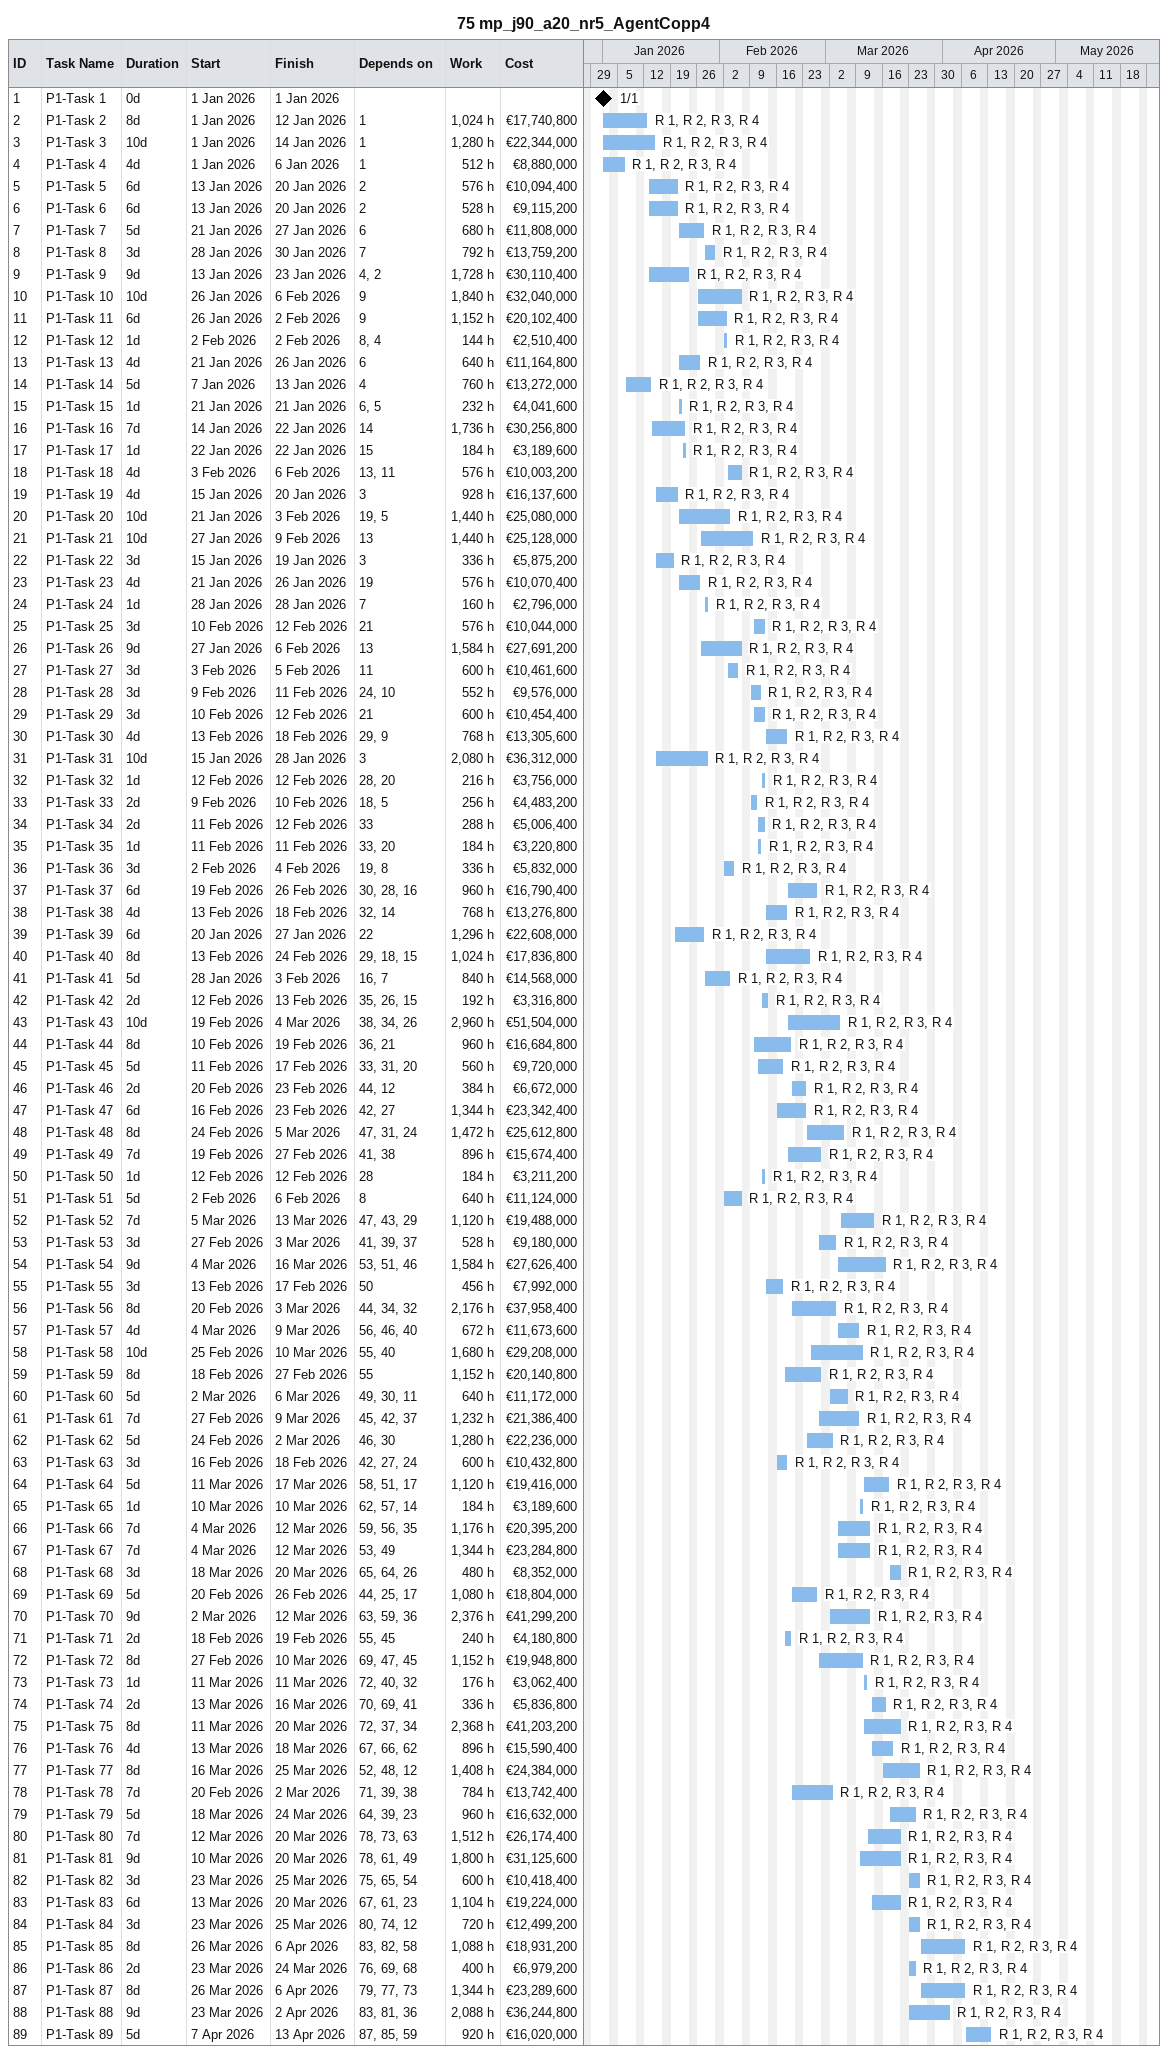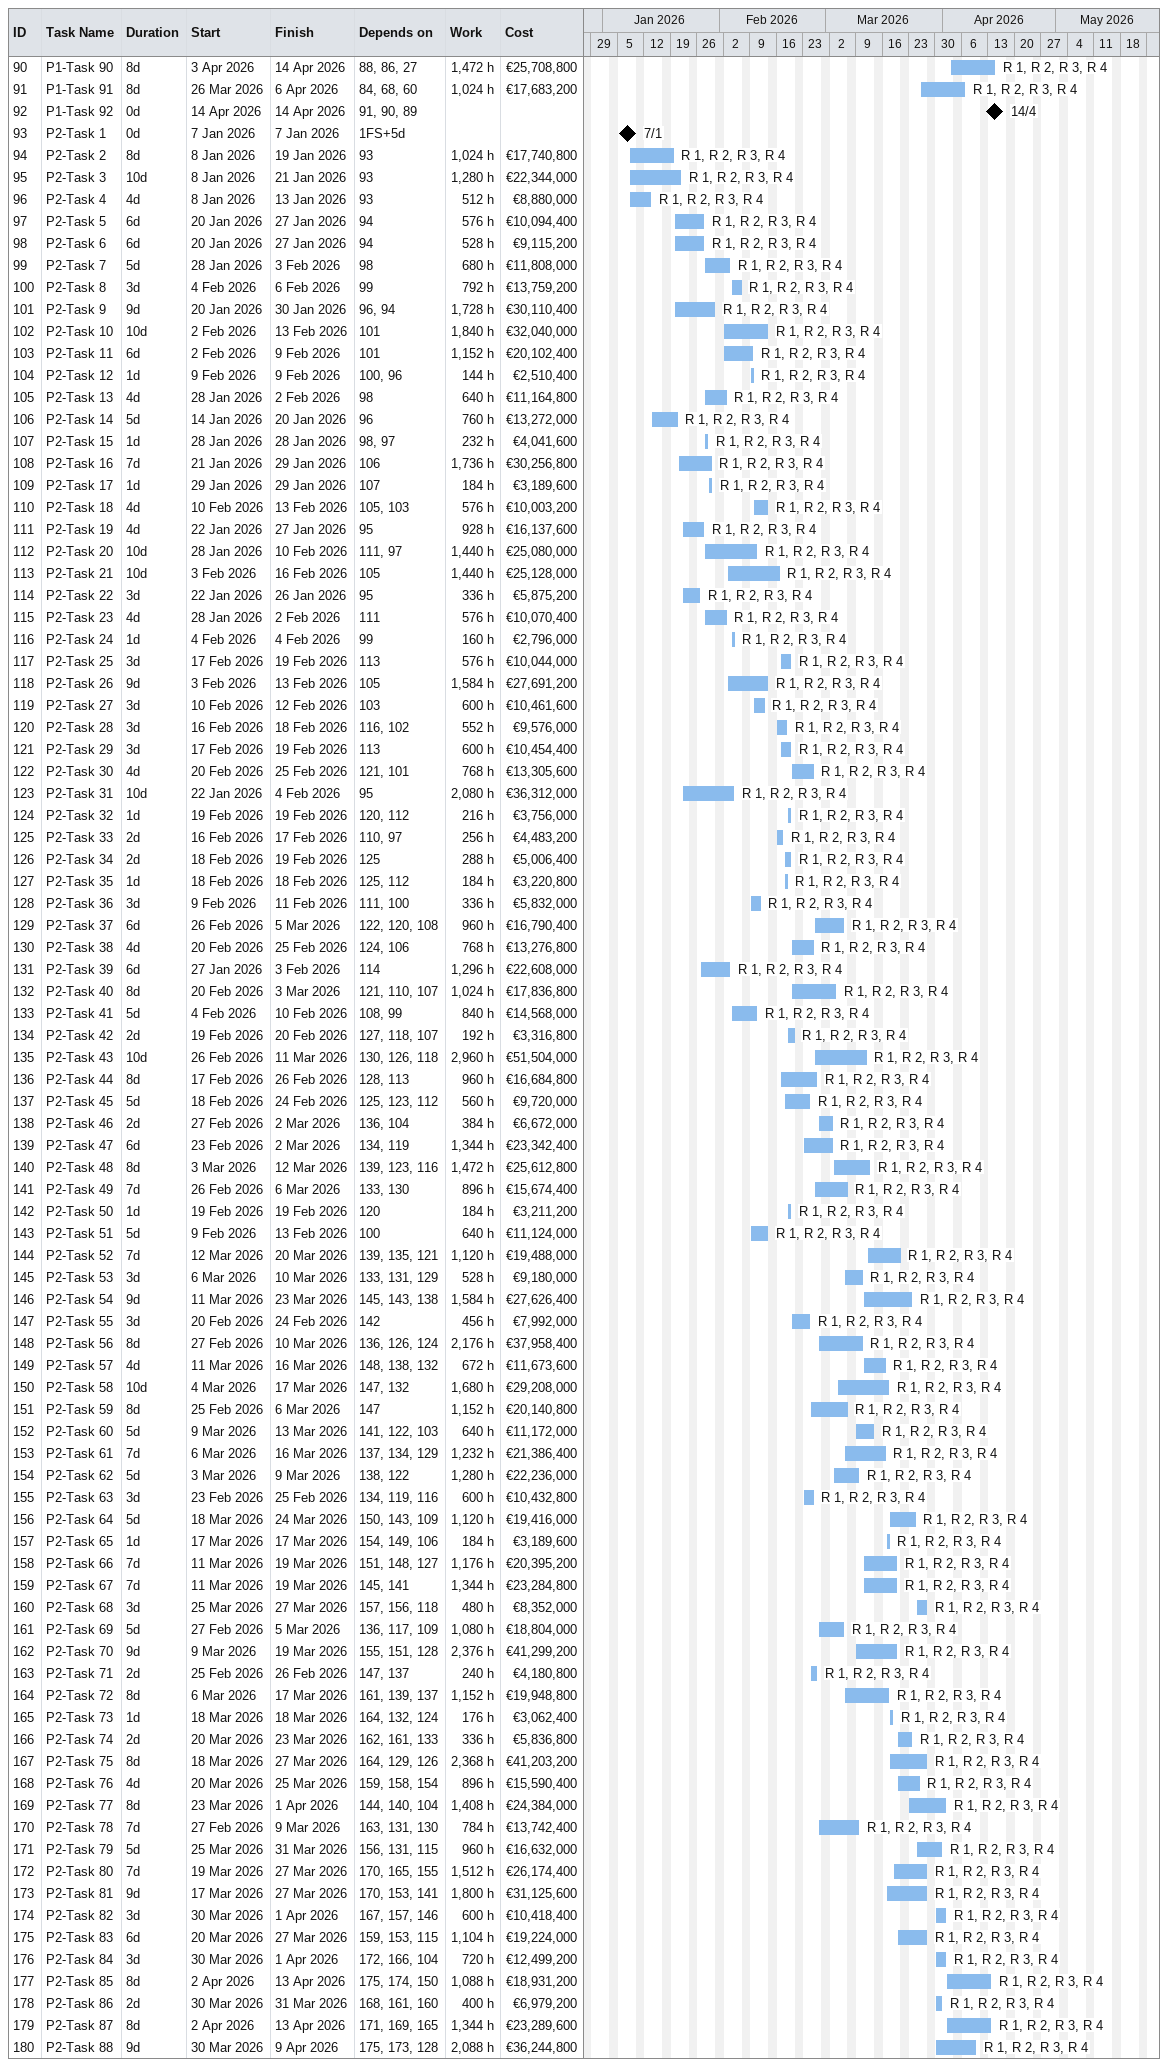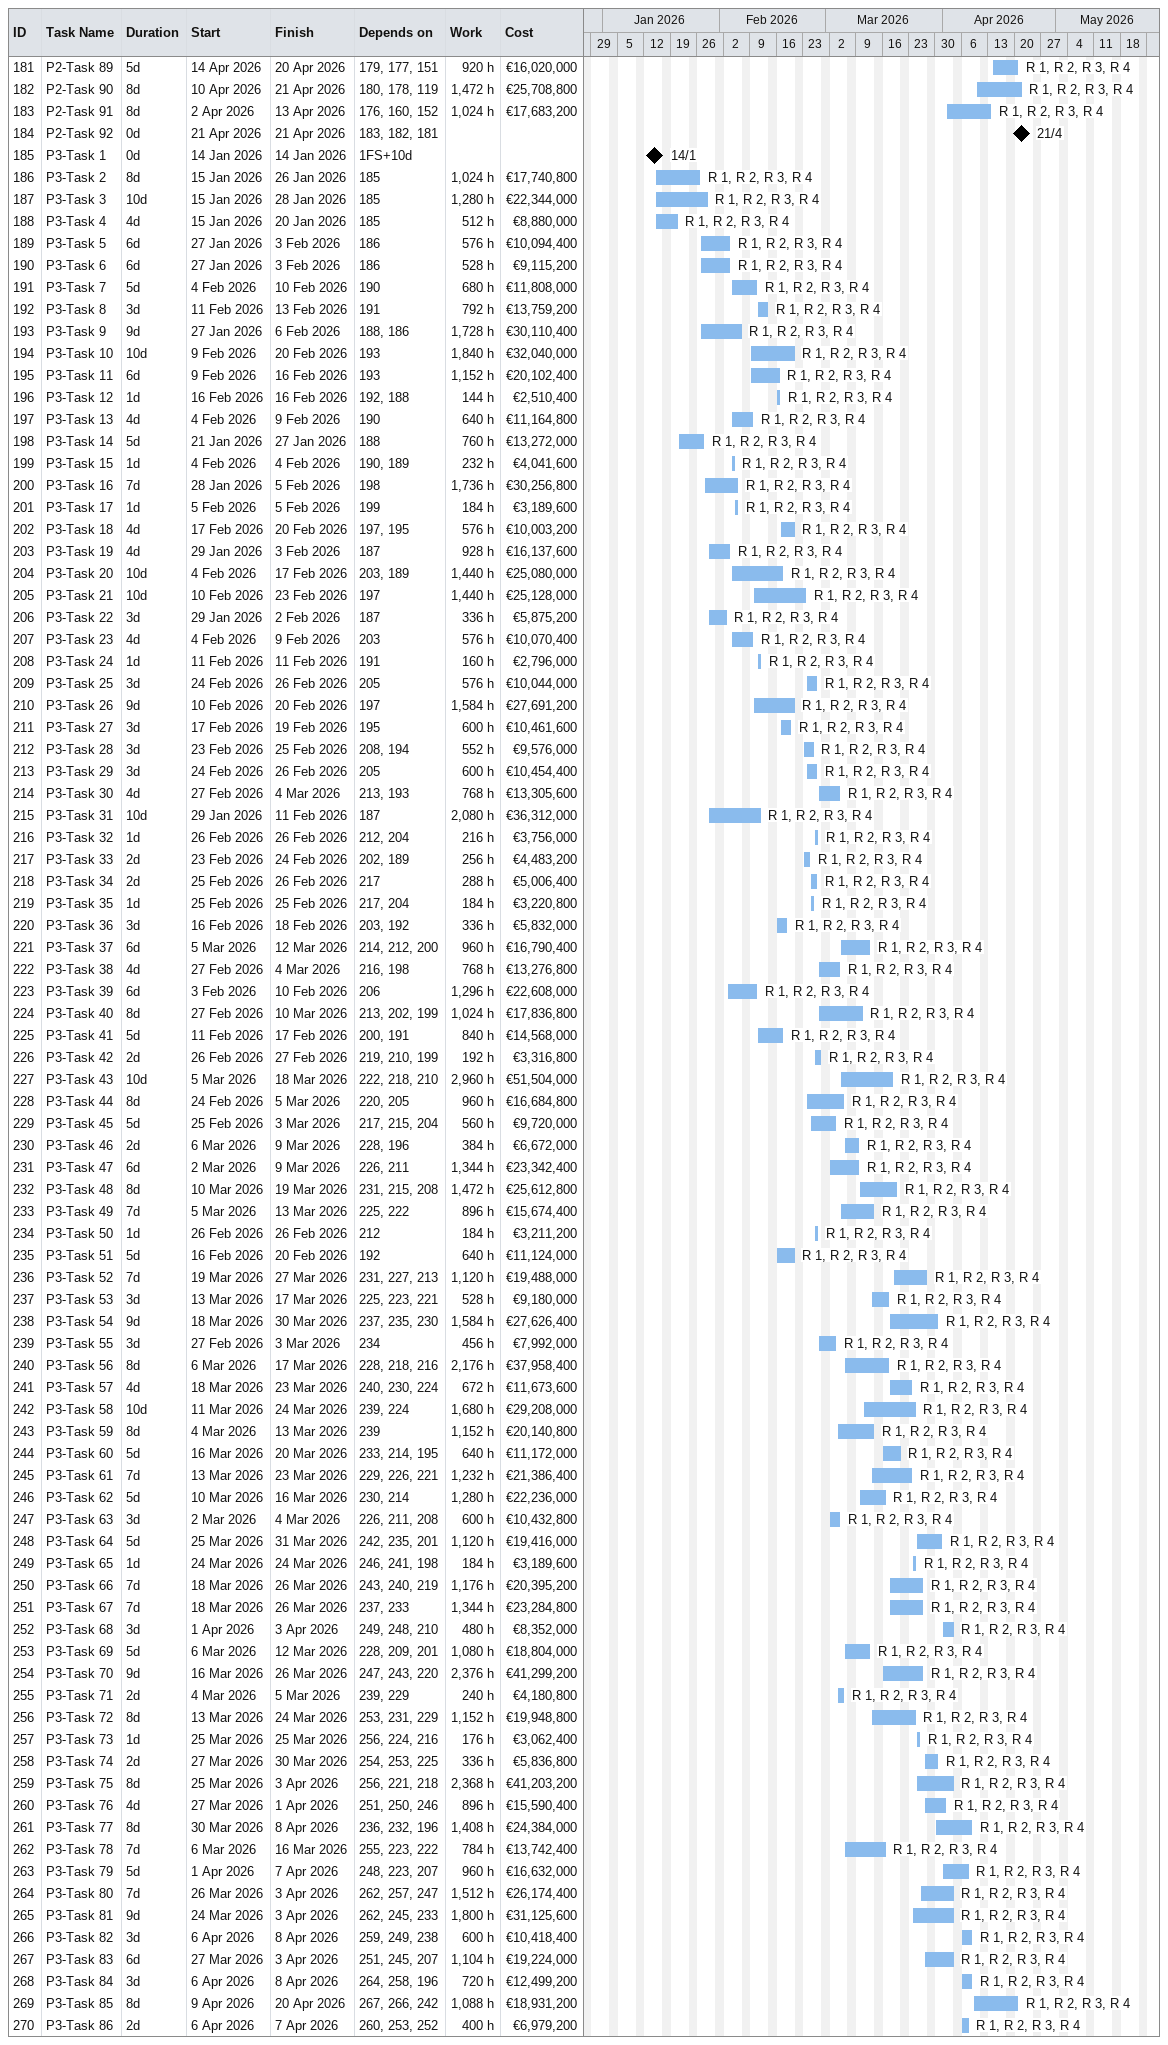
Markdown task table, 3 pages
75 mp_j90_a20_nr5_AgentCopp4

| ID | Task | Duration | Start | Finish | Predecessors | Resources | Work (h) | Cost (€) |
|---|---|---|---|---|---|---|---|---|
| 1 | P1-Task 1 | 0d | 2026-01-01 | 2026-01-01 |  |  |  |  |
| 2 | P1-Task 2 | 8d | 2026-01-01 | 2026-01-12 | 1 | R 1, R 2, R 3, R 4 | 1024 | 17740800 |
| 3 | P1-Task 3 | 10d | 2026-01-01 | 2026-01-14 | 1 | R 1, R 2, R 3, R 4 | 1280 | 22344000 |
| 4 | P1-Task 4 | 4d | 2026-01-01 | 2026-01-06 | 1 | R 1, R 2, R 3, R 4 | 512 | 8880000 |
| 5 | P1-Task 5 | 6d | 2026-01-13 | 2026-01-20 | 2 | R 1, R 2, R 3, R 4 | 576 | 10094400 |
| 6 | P1-Task 6 | 6d | 2026-01-13 | 2026-01-20 | 2 | R 1, R 2, R 3, R 4 | 528 | 9115200 |
| 7 | P1-Task 7 | 5d | 2026-01-21 | 2026-01-27 | 6 | R 1, R 2, R 3, R 4 | 680 | 11808000 |
| 8 | P1-Task 8 | 3d | 2026-01-28 | 2026-01-30 | 7 | R 1, R 2, R 3, R 4 | 792 | 13759200 |
| 9 | P1-Task 9 | 9d | 2026-01-13 | 2026-01-23 | 4, 2 | R 1, R 2, R 3, R 4 | 1728 | 30110400 |
| 10 | P1-Task 10 | 10d | 2026-01-26 | 2026-02-06 | 9 | R 1, R 2, R 3, R 4 | 1840 | 32040000 |
| 11 | P1-Task 11 | 6d | 2026-01-26 | 2026-02-02 | 9 | R 1, R 2, R 3, R 4 | 1152 | 20102400 |
| 12 | P1-Task 12 | 1d | 2026-02-02 | 2026-02-02 | 8, 4 | R 1, R 2, R 3, R 4 | 144 | 2510400 |
| 13 | P1-Task 13 | 4d | 2026-01-21 | 2026-01-26 | 6 | R 1, R 2, R 3, R 4 | 640 | 11164800 |
| 14 | P1-Task 14 | 5d | 2026-01-07 | 2026-01-13 | 4 | R 1, R 2, R 3, R 4 | 760 | 13272000 |
| 15 | P1-Task 15 | 1d | 2026-01-21 | 2026-01-21 | 6, 5 | R 1, R 2, R 3, R 4 | 232 | 4041600 |
| 16 | P1-Task 16 | 7d | 2026-01-14 | 2026-01-22 | 14 | R 1, R 2, R 3, R 4 | 1736 | 30256800 |
| 17 | P1-Task 17 | 1d | 2026-01-22 | 2026-01-22 | 15 | R 1, R 2, R 3, R 4 | 184 | 3189600 |
| 18 | P1-Task 18 | 4d | 2026-02-03 | 2026-02-06 | 13, 11 | R 1, R 2, R 3, R 4 | 576 | 10003200 |
| 19 | P1-Task 19 | 4d | 2026-01-15 | 2026-01-20 | 3 | R 1, R 2, R 3, R 4 | 928 | 16137600 |
| 20 | P1-Task 20 | 10d | 2026-01-21 | 2026-02-03 | 19, 5 | R 1, R 2, R 3, R 4 | 1440 | 25080000 |
| 21 | P1-Task 21 | 10d | 2026-01-27 | 2026-02-09 | 13 | R 1, R 2, R 3, R 4 | 1440 | 25128000 |
| 22 | P1-Task 22 | 3d | 2026-01-15 | 2026-01-19 | 3 | R 1, R 2, R 3, R 4 | 336 | 5875200 |
| 23 | P1-Task 23 | 4d | 2026-01-21 | 2026-01-26 | 19 | R 1, R 2, R 3, R 4 | 576 | 10070400 |
| 24 | P1-Task 24 | 1d | 2026-01-28 | 2026-01-28 | 7 | R 1, R 2, R 3, R 4 | 160 | 2796000 |
| 25 | P1-Task 25 | 3d | 2026-02-10 | 2026-02-12 | 21 | R 1, R 2, R 3, R 4 | 576 | 10044000 |
| 26 | P1-Task 26 | 9d | 2026-01-27 | 2026-02-06 | 13 | R 1, R 2, R 3, R 4 | 1584 | 27691200 |
| 27 | P1-Task 27 | 3d | 2026-02-03 | 2026-02-05 | 11 | R 1, R 2, R 3, R 4 | 600 | 10461600 |
| 28 | P1-Task 28 | 3d | 2026-02-09 | 2026-02-11 | 24, 10 | R 1, R 2, R 3, R 4 | 552 | 9576000 |
| 29 | P1-Task 29 | 3d | 2026-02-10 | 2026-02-12 | 21 | R 1, R 2, R 3, R 4 | 600 | 10454400 |
| 30 | P1-Task 30 | 4d | 2026-02-13 | 2026-02-18 | 29, 9 | R 1, R 2, R 3, R 4 | 768 | 13305600 |
| 31 | P1-Task 31 | 10d | 2026-01-15 | 2026-01-28 | 3 | R 1, R 2, R 3, R 4 | 2080 | 36312000 |
| 32 | P1-Task 32 | 1d | 2026-02-12 | 2026-02-12 | 28, 20 | R 1, R 2, R 3, R 4 | 216 | 3756000 |
| 33 | P1-Task 33 | 2d | 2026-02-09 | 2026-02-10 | 18, 5 | R 1, R 2, R 3, R 4 | 256 | 4483200 |
| 34 | P1-Task 34 | 2d | 2026-02-11 | 2026-02-12 | 33 | R 1, R 2, R 3, R 4 | 288 | 5006400 |
| 35 | P1-Task 35 | 1d | 2026-02-11 | 2026-02-11 | 33, 20 | R 1, R 2, R 3, R 4 | 184 | 3220800 |
| 36 | P1-Task 36 | 3d | 2026-02-02 | 2026-02-04 | 19, 8 | R 1, R 2, R 3, R 4 | 336 | 5832000 |
| 37 | P1-Task 37 | 6d | 2026-02-19 | 2026-02-26 | 30, 28, 16 | R 1, R 2, R 3, R 4 | 960 | 16790400 |
| 38 | P1-Task 38 | 4d | 2026-02-13 | 2026-02-18 | 32, 14 | R 1, R 2, R 3, R 4 | 768 | 13276800 |
| 39 | P1-Task 39 | 6d | 2026-01-20 | 2026-01-27 | 22 | R 1, R 2, R 3, R 4 | 1296 | 22608000 |
| 40 | P1-Task 40 | 8d | 2026-02-13 | 2026-02-24 | 29, 18, 15 | R 1, R 2, R 3, R 4 | 1024 | 17836800 |
| 41 | P1-Task 41 | 5d | 2026-01-28 | 2026-02-03 | 16, 7 | R 1, R 2, R 3, R 4 | 840 | 14568000 |
| 42 | P1-Task 42 | 2d | 2026-02-12 | 2026-02-13 | 35, 26, 15 | R 1, R 2, R 3, R 4 | 192 | 3316800 |
| 43 | P1-Task 43 | 10d | 2026-02-19 | 2026-03-04 | 38, 34, 26 | R 1, R 2, R 3, R 4 | 2960 | 51504000 |
| 44 | P1-Task 44 | 8d | 2026-02-10 | 2026-02-19 | 36, 21 | R 1, R 2, R 3, R 4 | 960 | 16684800 |
| 45 | P1-Task 45 | 5d | 2026-02-11 | 2026-02-17 | 33, 31, 20 | R 1, R 2, R 3, R 4 | 560 | 9720000 |
| 46 | P1-Task 46 | 2d | 2026-02-20 | 2026-02-23 | 44, 12 | R 1, R 2, R 3, R 4 | 384 | 6672000 |
| 47 | P1-Task 47 | 6d | 2026-02-16 | 2026-02-23 | 42, 27 | R 1, R 2, R 3, R 4 | 1344 | 23342400 |
| 48 | P1-Task 48 | 8d | 2026-02-24 | 2026-03-05 | 47, 31, 24 | R 1, R 2, R 3, R 4 | 1472 | 25612800 |
| 49 | P1-Task 49 | 7d | 2026-02-19 | 2026-02-27 | 41, 38 | R 1, R 2, R 3, R 4 | 896 | 15674400 |
| 50 | P1-Task 50 | 1d | 2026-02-12 | 2026-02-12 | 28 | R 1, R 2, R 3, R 4 | 184 | 3211200 |
| 51 | P1-Task 51 | 5d | 2026-02-02 | 2026-02-06 | 8 | R 1, R 2, R 3, R 4 | 640 | 11124000 |
| 52 | P1-Task 52 | 7d | 2026-03-05 | 2026-03-13 | 47, 43, 29 | R 1, R 2, R 3, R 4 | 1120 | 19488000 |
| 53 | P1-Task 53 | 3d | 2026-02-27 | 2026-03-03 | 41, 39, 37 | R 1, R 2, R 3, R 4 | 528 | 9180000 |
| 54 | P1-Task 54 | 9d | 2026-03-04 | 2026-03-16 | 53, 51, 46 | R 1, R 2, R 3, R 4 | 1584 | 27626400 |
| 55 | P1-Task 55 | 3d | 2026-02-13 | 2026-02-17 | 50 | R 1, R 2, R 3, R 4 | 456 | 7992000 |
| 56 | P1-Task 56 | 8d | 2026-02-20 | 2026-03-03 | 44, 34, 32 | R 1, R 2, R 3, R 4 | 2176 | 37958400 |
| 57 | P1-Task 57 | 4d | 2026-03-04 | 2026-03-09 | 56, 46, 40 | R 1, R 2, R 3, R 4 | 672 | 11673600 |
| 58 | P1-Task 58 | 10d | 2026-02-25 | 2026-03-10 | 55, 40 | R 1, R 2, R 3, R 4 | 1680 | 29208000 |
| 59 | P1-Task 59 | 8d | 2026-02-18 | 2026-02-27 | 55 | R 1, R 2, R 3, R 4 | 1152 | 20140800 |
| 60 | P1-Task 60 | 5d | 2026-03-02 | 2026-03-06 | 49, 30, 11 | R 1, R 2, R 3, R 4 | 640 | 11172000 |
| 61 | P1-Task 61 | 7d | 2026-02-27 | 2026-03-09 | 45, 42, 37 | R 1, R 2, R 3, R 4 | 1232 | 21386400 |
| 62 | P1-Task 62 | 5d | 2026-02-24 | 2026-03-02 | 46, 30 | R 1, R 2, R 3, R 4 | 1280 | 22236000 |
| 63 | P1-Task 63 | 3d | 2026-02-16 | 2026-02-18 | 42, 27, 24 | R 1, R 2, R 3, R 4 | 600 | 10432800 |
| 64 | P1-Task 64 | 5d | 2026-03-11 | 2026-03-17 | 58, 51, 17 | R 1, R 2, R 3, R 4 | 1120 | 19416000 |
| 65 | P1-Task 65 | 1d | 2026-03-10 | 2026-03-10 | 62, 57, 14 | R 1, R 2, R 3, R 4 | 184 | 3189600 |
| 66 | P1-Task 66 | 7d | 2026-03-04 | 2026-03-12 | 59, 56, 35 | R 1, R 2, R 3, R 4 | 1176 | 20395200 |
| 67 | P1-Task 67 | 7d | 2026-03-04 | 2026-03-12 | 53, 49 | R 1, R 2, R 3, R 4 | 1344 | 23284800 |
| 68 | P1-Task 68 | 3d | 2026-03-18 | 2026-03-20 | 65, 64, 26 | R 1, R 2, R 3, R 4 | 480 | 8352000 |
| 69 | P1-Task 69 | 5d | 2026-02-20 | 2026-02-26 | 44, 25, 17 | R 1, R 2, R 3, R 4 | 1080 | 18804000 |
| 70 | P1-Task 70 | 9d | 2026-03-02 | 2026-03-12 | 63, 59, 36 | R 1, R 2, R 3, R 4 | 2376 | 41299200 |
| 71 | P1-Task 71 | 2d | 2026-02-18 | 2026-02-19 | 55, 45 | R 1, R 2, R 3, R 4 | 240 | 4180800 |
| 72 | P1-Task 72 | 8d | 2026-02-27 | 2026-03-10 | 69, 47, 45 | R 1, R 2, R 3, R 4 | 1152 | 19948800 |
| 73 | P1-Task 73 | 1d | 2026-03-11 | 2026-03-11 | 72, 40, 32 | R 1, R 2, R 3, R 4 | 176 | 3062400 |
| 74 | P1-Task 74 | 2d | 2026-03-13 | 2026-03-16 | 70, 69, 41 | R 1, R 2, R 3, R 4 | 336 | 5836800 |
| 75 | P1-Task 75 | 8d | 2026-03-11 | 2026-03-20 | 72, 37, 34 | R 1, R 2, R 3, R 4 | 2368 | 41203200 |
| 76 | P1-Task 76 | 4d | 2026-03-13 | 2026-03-18 | 67, 66, 62 | R 1, R 2, R 3, R 4 | 896 | 15590400 |
| 77 | P1-Task 77 | 8d | 2026-03-16 | 2026-03-25 | 52, 48, 12 | R 1, R 2, R 3, R 4 | 1408 | 24384000 |
| 78 | P1-Task 78 | 7d | 2026-02-20 | 2026-03-02 | 71, 39, 38 | R 1, R 2, R 3, R 4 | 784 | 13742400 |
| 79 | P1-Task 79 | 5d | 2026-03-18 | 2026-03-24 | 64, 39, 23 | R 1, R 2, R 3, R 4 | 960 | 16632000 |
| 80 | P1-Task 80 | 7d | 2026-03-12 | 2026-03-20 | 78, 73, 63 | R 1, R 2, R 3, R 4 | 1512 | 26174400 |
| 81 | P1-Task 81 | 9d | 2026-03-10 | 2026-03-20 | 78, 61, 49 | R 1, R 2, R 3, R 4 | 1800 | 31125600 |
| 82 | P1-Task 82 | 3d | 2026-03-23 | 2026-03-25 | 75, 65, 54 | R 1, R 2, R 3, R 4 | 600 | 10418400 |
| 83 | P1-Task 83 | 6d | 2026-03-13 | 2026-03-20 | 67, 61, 23 | R 1, R 2, R 3, R 4 | 1104 | 19224000 |
| 84 | P1-Task 84 | 3d | 2026-03-23 | 2026-03-25 | 80, 74, 12 | R 1, R 2, R 3, R 4 | 720 | 12499200 |
| 85 | P1-Task 85 | 8d | 2026-03-26 | 2026-04-06 | 83, 82, 58 | R 1, R 2, R 3, R 4 | 1088 | 18931200 |
| 86 | P1-Task 86 | 2d | 2026-03-23 | 2026-03-24 | 76, 69, 68 | R 1, R 2, R 3, R 4 | 400 | 6979200 |
| 87 | P1-Task 87 | 8d | 2026-03-26 | 2026-04-06 | 79, 77, 73 | R 1, R 2, R 3, R 4 | 1344 | 23289600 |
| 88 | P1-Task 88 | 9d | 2026-03-23 | 2026-04-02 | 83, 81, 36 | R 1, R 2, R 3, R 4 | 2088 | 36244800 |
| 89 | P1-Task 89 | 5d | 2026-04-07 | 2026-04-13 | 87, 85, 59 | R 1, R 2, R 3, R 4 | 920 | 16020000 |
| 90 | P1-Task 90 | 8d | 2026-04-03 | 2026-04-14 | 88, 86, 27 | R 1, R 2, R 3, R 4 | 1472 | 25708800 |
| 91 | P1-Task 91 | 8d | 2026-03-26 | 2026-04-06 | 84, 68, 60 | R 1, R 2, R 3, R 4 | 1024 | 17683200 |
| 92 | P1-Task 92 | 0d | 2026-04-14 | 2026-04-14 | 91, 90, 89 |  |  |  |
| 93 | P2-Task 1 | 0d | 2026-01-07 | 2026-01-07 | 1FS+5d |  |  |  |
| 94 | P2-Task 2 | 8d | 2026-01-08 | 2026-01-19 | 93 | R 1, R 2, R 3, R 4 | 1024 | 17740800 |
| 95 | P2-Task 3 | 10d | 2026-01-08 | 2026-01-21 | 93 | R 1, R 2, R 3, R 4 | 1280 | 22344000 |
| 96 | P2-Task 4 | 4d | 2026-01-08 | 2026-01-13 | 93 | R 1, R 2, R 3, R 4 | 512 | 8880000 |
| 97 | P2-Task 5 | 6d | 2026-01-20 | 2026-01-27 | 94 | R 1, R 2, R 3, R 4 | 576 | 10094400 |
| 98 | P2-Task 6 | 6d | 2026-01-20 | 2026-01-27 | 94 | R 1, R 2, R 3, R 4 | 528 | 9115200 |
| 99 | P2-Task 7 | 5d | 2026-01-28 | 2026-02-03 | 98 | R 1, R 2, R 3, R 4 | 680 | 11808000 |
| 100 | P2-Task 8 | 3d | 2026-02-04 | 2026-02-06 | 99 | R 1, R 2, R 3, R 4 | 792 | 13759200 |
| 101 | P2-Task 9 | 9d | 2026-01-20 | 2026-01-30 | 96, 94 | R 1, R 2, R 3, R 4 | 1728 | 30110400 |
| 102 | P2-Task 10 | 10d | 2026-02-02 | 2026-02-13 | 101 | R 1, R 2, R 3, R 4 | 1840 | 32040000 |
| 103 | P2-Task 11 | 6d | 2026-02-02 | 2026-02-09 | 101 | R 1, R 2, R 3, R 4 | 1152 | 20102400 |
| 104 | P2-Task 12 | 1d | 2026-02-09 | 2026-02-09 | 100, 96 | R 1, R 2, R 3, R 4 | 144 | 2510400 |
| 105 | P2-Task 13 | 4d | 2026-01-28 | 2026-02-02 | 98 | R 1, R 2, R 3, R 4 | 640 | 11164800 |
| 106 | P2-Task 14 | 5d | 2026-01-14 | 2026-01-20 | 96 | R 1, R 2, R 3, R 4 | 760 | 13272000 |
| 107 | P2-Task 15 | 1d | 2026-01-28 | 2026-01-28 | 98, 97 | R 1, R 2, R 3, R 4 | 232 | 4041600 |
| 108 | P2-Task 16 | 7d | 2026-01-21 | 2026-01-29 | 106 | R 1, R 2, R 3, R 4 | 1736 | 30256800 |
| 109 | P2-Task 17 | 1d | 2026-01-29 | 2026-01-29 | 107 | R 1, R 2, R 3, R 4 | 184 | 3189600 |
| 110 | P2-Task 18 | 4d | 2026-02-10 | 2026-02-13 | 105, 103 | R 1, R 2, R 3, R 4 | 576 | 10003200 |
| 111 | P2-Task 19 | 4d | 2026-01-22 | 2026-01-27 | 95 | R 1, R 2, R 3, R 4 | 928 | 16137600 |
| 112 | P2-Task 20 | 10d | 2026-01-28 | 2026-02-10 | 111, 97 | R 1, R 2, R 3, R 4 | 1440 | 25080000 |
| 113 | P2-Task 21 | 10d | 2026-02-03 | 2026-02-16 | 105 | R 1, R 2, R 3, R 4 | 1440 | 25128000 |
| 114 | P2-Task 22 | 3d | 2026-01-22 | 2026-01-26 | 95 | R 1, R 2, R 3, R 4 | 336 | 5875200 |
| 115 | P2-Task 23 | 4d | 2026-01-28 | 2026-02-02 | 111 | R 1, R 2, R 3, R 4 | 576 | 10070400 |
| 116 | P2-Task 24 | 1d | 2026-02-04 | 2026-02-04 | 99 | R 1, R 2, R 3, R 4 | 160 | 2796000 |
| 117 | P2-Task 25 | 3d | 2026-02-17 | 2026-02-19 | 113 | R 1, R 2, R 3, R 4 | 576 | 10044000 |
| 118 | P2-Task 26 | 9d | 2026-02-03 | 2026-02-13 | 105 | R 1, R 2, R 3, R 4 | 1584 | 27691200 |
| 119 | P2-Task 27 | 3d | 2026-02-10 | 2026-02-12 | 103 | R 1, R 2, R 3, R 4 | 600 | 10461600 |
| 120 | P2-Task 28 | 3d | 2026-02-16 | 2026-02-18 | 116, 102 | R 1, R 2, R 3, R 4 | 552 | 9576000 |
| 121 | P2-Task 29 | 3d | 2026-02-17 | 2026-02-19 | 113 | R 1, R 2, R 3, R 4 | 600 | 10454400 |
| 122 | P2-Task 30 | 4d | 2026-02-20 | 2026-02-25 | 121, 101 | R 1, R 2, R 3, R 4 | 768 | 13305600 |
| 123 | P2-Task 31 | 10d | 2026-01-22 | 2026-02-04 | 95 | R 1, R 2, R 3, R 4 | 2080 | 36312000 |
| 124 | P2-Task 32 | 1d | 2026-02-19 | 2026-02-19 | 120, 112 | R 1, R 2, R 3, R 4 | 216 | 3756000 |
| 125 | P2-Task 33 | 2d | 2026-02-16 | 2026-02-17 | 110, 97 | R 1, R 2, R 3, R 4 | 256 | 4483200 |
| 126 | P2-Task 34 | 2d | 2026-02-18 | 2026-02-19 | 125 | R 1, R 2, R 3, R 4 | 288 | 5006400 |
| 127 | P2-Task 35 | 1d | 2026-02-18 | 2026-02-18 | 125, 112 | R 1, R 2, R 3, R 4 | 184 | 3220800 |
| 128 | P2-Task 36 | 3d | 2026-02-09 | 2026-02-11 | 111, 100 | R 1, R 2, R 3, R 4 | 336 | 5832000 |
| 129 | P2-Task 37 | 6d | 2026-02-26 | 2026-03-05 | 122, 120, 108 | R 1, R 2, R 3, R 4 | 960 | 16790400 |
| 130 | P2-Task 38 | 4d | 2026-02-20 | 2026-02-25 | 124, 106 | R 1, R 2, R 3, R 4 | 768 | 13276800 |
| 131 | P2-Task 39 | 6d | 2026-01-27 | 2026-02-03 | 114 | R 1, R 2, R 3, R 4 | 1296 | 22608000 |
| 132 | P2-Task 40 | 8d | 2026-02-20 | 2026-03-03 | 121, 110, 107 | R 1, R 2, R 3, R 4 | 1024 | 17836800 |
| 133 | P2-Task 41 | 5d | 2026-02-04 | 2026-02-10 | 108, 99 | R 1, R 2, R 3, R 4 | 840 | 14568000 |
| 134 | P2-Task 42 | 2d | 2026-02-19 | 2026-02-20 | 127, 118, 107 | R 1, R 2, R 3, R 4 | 192 | 3316800 |
| 135 | P2-Task 43 | 10d | 2026-02-26 | 2026-03-11 | 130, 126, 118 | R 1, R 2, R 3, R 4 | 2960 | 51504000 |
| 136 | P2-Task 44 | 8d | 2026-02-17 | 2026-02-26 | 128, 113 | R 1, R 2, R 3, R 4 | 960 | 16684800 |
| 137 | P2-Task 45 | 5d | 2026-02-18 | 2026-02-24 | 125, 123, 112 | R 1, R 2, R 3, R 4 | 560 | 9720000 |
| 138 | P2-Task 46 | 2d | 2026-02-27 | 2026-03-02 | 136, 104 | R 1, R 2, R 3, R 4 | 384 | 6672000 |
| 139 | P2-Task 47 | 6d | 2026-02-23 | 2026-03-02 | 134, 119 | R 1, R 2, R 3, R 4 | 1344 | 23342400 |
| 140 | P2-Task 48 | 8d | 2026-03-03 | 2026-03-12 | 139, 123, 116 | R 1, R 2, R 3, R 4 | 1472 | 25612800 |
| 141 | P2-Task 49 | 7d | 2026-02-26 | 2026-03-06 | 133, 130 | R 1, R 2, R 3, R 4 | 896 | 15674400 |
| 142 | P2-Task 50 | 1d | 2026-02-19 | 2026-02-19 | 120 | R 1, R 2, R 3, R 4 | 184 | 3211200 |
| 143 | P2-Task 51 | 5d | 2026-02-09 | 2026-02-13 | 100 | R 1, R 2, R 3, R 4 | 640 | 11124000 |
| 144 | P2-Task 52 | 7d | 2026-03-12 | 2026-03-20 | 139, 135, 121 | R 1, R 2, R 3, R 4 | 1120 | 19488000 |
| 145 | P2-Task 53 | 3d | 2026-03-06 | 2026-03-10 | 133, 131, 129 | R 1, R 2, R 3, R 4 | 528 | 9180000 |
| 146 | P2-Task 54 | 9d | 2026-03-11 | 2026-03-23 | 145, 143, 138 | R 1, R 2, R 3, R 4 | 1584 | 27626400 |
| 147 | P2-Task 55 | 3d | 2026-02-20 | 2026-02-24 | 142 | R 1, R 2, R 3, R 4 | 456 | 7992000 |
| 148 | P2-Task 56 | 8d | 2026-02-27 | 2026-03-10 | 136, 126, 124 | R 1, R 2, R 3, R 4 | 2176 | 37958400 |
| 149 | P2-Task 57 | 4d | 2026-03-11 | 2026-03-16 | 148, 138, 132 | R 1, R 2, R 3, R 4 | 672 | 11673600 |
| 150 | P2-Task 58 | 10d | 2026-03-04 | 2026-03-17 | 147, 132 | R 1, R 2, R 3, R 4 | 1680 | 29208000 |
| 151 | P2-Task 59 | 8d | 2026-02-25 | 2026-03-06 | 147 | R 1, R 2, R 3, R 4 | 1152 | 20140800 |
| 152 | P2-Task 60 | 5d | 2026-03-09 | 2026-03-13 | 141, 122, 103 | R 1, R 2, R 3, R 4 | 640 | 11172000 |
| 153 | P2-Task 61 | 7d | 2026-03-06 | 2026-03-16 | 137, 134, 129 | R 1, R 2, R 3, R 4 | 1232 | 21386400 |
| 154 | P2-Task 62 | 5d | 2026-03-03 | 2026-03-09 | 138, 122 | R 1, R 2, R 3, R 4 | 1280 | 22236000 |
| 155 | P2-Task 63 | 3d | 2026-02-23 | 2026-02-25 | 134, 119, 116 | R 1, R 2, R 3, R 4 | 600 | 10432800 |
| 156 | P2-Task 64 | 5d | 2026-03-18 | 2026-03-24 | 150, 143, 109 | R 1, R 2, R 3, R 4 | 1120 | 19416000 |
| 157 | P2-Task 65 | 1d | 2026-03-17 | 2026-03-17 | 154, 149, 106 | R 1, R 2, R 3, R 4 | 184 | 3189600 |
| 158 | P2-Task 66 | 7d | 2026-03-11 | 2026-03-19 | 151, 148, 127 | R 1, R 2, R 3, R 4 | 1176 | 20395200 |
| 159 | P2-Task 67 | 7d | 2026-03-11 | 2026-03-19 | 145, 141 | R 1, R 2, R 3, R 4 | 1344 | 23284800 |
| 160 | P2-Task 68 | 3d | 2026-03-25 | 2026-03-27 | 157, 156, 118 | R 1, R 2, R 3, R 4 | 480 | 8352000 |
| 161 | P2-Task 69 | 5d | 2026-02-27 | 2026-03-05 | 136, 117, 109 | R 1, R 2, R 3, R 4 | 1080 | 18804000 |
| 162 | P2-Task 70 | 9d | 2026-03-09 | 2026-03-19 | 155, 151, 128 | R 1, R 2, R 3, R 4 | 2376 | 41299200 |
| 163 | P2-Task 71 | 2d | 2026-02-25 | 2026-02-26 | 147, 137 | R 1, R 2, R 3, R 4 | 240 | 4180800 |
| 164 | P2-Task 72 | 8d | 2026-03-06 | 2026-03-17 | 161, 139, 137 | R 1, R 2, R 3, R 4 | 1152 | 19948800 |
| 165 | P2-Task 73 | 1d | 2026-03-18 | 2026-03-18 | 164, 132, 124 | R 1, R 2, R 3, R 4 | 176 | 3062400 |
| 166 | P2-Task 74 | 2d | 2026-03-20 | 2026-03-23 | 162, 161, 133 | R 1, R 2, R 3, R 4 | 336 | 5836800 |
| 167 | P2-Task 75 | 8d | 2026-03-18 | 2026-03-27 | 164, 129, 126 | R 1, R 2, R 3, R 4 | 2368 | 41203200 |
| 168 | P2-Task 76 | 4d | 2026-03-20 | 2026-03-25 | 159, 158, 154 | R 1, R 2, R 3, R 4 | 896 | 15590400 |
| 169 | P2-Task 77 | 8d | 2026-03-23 | 2026-04-01 | 144, 140, 104 | R 1, R 2, R 3, R 4 | 1408 | 24384000 |
| 170 | P2-Task 78 | 7d | 2026-02-27 | 2026-03-09 | 163, 131, 130 | R 1, R 2, R 3, R 4 | 784 | 13742400 |
| 171 | P2-Task 79 | 5d | 2026-03-25 | 2026-03-31 | 156, 131, 115 | R 1, R 2, R 3, R 4 | 960 | 16632000 |
| 172 | P2-Task 80 | 7d | 2026-03-19 | 2026-03-27 | 170, 165, 155 | R 1, R 2, R 3, R 4 | 1512 | 26174400 |
| 173 | P2-Task 81 | 9d | 2026-03-17 | 2026-03-27 | 170, 153, 141 | R 1, R 2, R 3, R 4 | 1800 | 31125600 |
| 174 | P2-Task 82 | 3d | 2026-03-30 | 2026-04-01 | 167, 157, 146 | R 1, R 2, R 3, R 4 | 600 | 10418400 |
| 175 | P2-Task 83 | 6d | 2026-03-20 | 2026-03-27 | 159, 153, 115 | R 1, R 2, R 3, R 4 | 1104 | 19224000 |
| 176 | P2-Task 84 | 3d | 2026-03-30 | 2026-04-01 | 172, 166, 104 | R 1, R 2, R 3, R 4 | 720 | 12499200 |
| 177 | P2-Task 85 | 8d | 2026-04-02 | 2026-04-13 | 175, 174, 150 | R 1, R 2, R 3, R 4 | 1088 | 18931200 |
| 178 | P2-Task 86 | 2d | 2026-03-30 | 2026-03-31 | 168, 161, 160 | R 1, R 2, R 3, R 4 | 400 | 6979200 |
| 179 | P2-Task 87 | 8d | 2026-04-02 | 2026-04-13 | 171, 169, 165 | R 1, R 2, R 3, R 4 | 1344 | 23289600 |
| 180 | P2-Task 88 | 9d | 2026-03-30 | 2026-04-09 | 175, 173, 128 | R 1, R 2, R 3, R 4 | 2088 | 36244800 |
| 181 | P2-Task 89 | 5d | 2026-04-14 | 2026-04-20 | 179, 177, 151 | R 1, R 2, R 3, R 4 | 920 | 16020000 |
| 182 | P2-Task 90 | 8d | 2026-04-10 | 2026-04-21 | 180, 178, 119 | R 1, R 2, R 3, R 4 | 1472 | 25708800 |
| 183 | P2-Task 91 | 8d | 2026-04-02 | 2026-04-13 | 176, 160, 152 | R 1, R 2, R 3, R 4 | 1024 | 17683200 |
| 184 | P2-Task 92 | 0d | 2026-04-21 | 2026-04-21 | 183, 182, 181 |  |  |  |
| 185 | P3-Task 1 | 0d | 2026-01-14 | 2026-01-14 | 1FS+10d |  |  |  |
| 186 | P3-Task 2 | 8d | 2026-01-15 | 2026-01-26 | 185 | R 1, R 2, R 3, R 4 | 1024 | 17740800 |
| 187 | P3-Task 3 | 10d | 2026-01-15 | 2026-01-28 | 185 | R 1, R 2, R 3, R 4 | 1280 | 22344000 |
| 188 | P3-Task 4 | 4d | 2026-01-15 | 2026-01-20 | 185 | R 1, R 2, R 3, R 4 | 512 | 8880000 |
| 189 | P3-Task 5 | 6d | 2026-01-27 | 2026-02-03 | 186 | R 1, R 2, R 3, R 4 | 576 | 10094400 |
| 190 | P3-Task 6 | 6d | 2026-01-27 | 2026-02-03 | 186 | R 1, R 2, R 3, R 4 | 528 | 9115200 |
| 191 | P3-Task 7 | 5d | 2026-02-04 | 2026-02-10 | 190 | R 1, R 2, R 3, R 4 | 680 | 11808000 |
| 192 | P3-Task 8 | 3d | 2026-02-11 | 2026-02-13 | 191 | R 1, R 2, R 3, R 4 | 792 | 13759200 |
| 193 | P3-Task 9 | 9d | 2026-01-27 | 2026-02-06 | 188, 186 | R 1, R 2, R 3, R 4 | 1728 | 30110400 |
| 194 | P3-Task 10 | 10d | 2026-02-09 | 2026-02-20 | 193 | R 1, R 2, R 3, R 4 | 1840 | 32040000 |
| 195 | P3-Task 11 | 6d | 2026-02-09 | 2026-02-16 | 193 | R 1, R 2, R 3, R 4 | 1152 | 20102400 |
| 196 | P3-Task 12 | 1d | 2026-02-16 | 2026-02-16 | 192, 188 | R 1, R 2, R 3, R 4 | 144 | 2510400 |
| 197 | P3-Task 13 | 4d | 2026-02-04 | 2026-02-09 | 190 | R 1, R 2, R 3, R 4 | 640 | 11164800 |
| 198 | P3-Task 14 | 5d | 2026-01-21 | 2026-01-27 | 188 | R 1, R 2, R 3, R 4 | 760 | 13272000 |
| 199 | P3-Task 15 | 1d | 2026-02-04 | 2026-02-04 | 190, 189 | R 1, R 2, R 3, R 4 | 232 | 4041600 |
| 200 | P3-Task 16 | 7d | 2026-01-28 | 2026-02-05 | 198 | R 1, R 2, R 3, R 4 | 1736 | 30256800 |
| 201 | P3-Task 17 | 1d | 2026-02-05 | 2026-02-05 | 199 | R 1, R 2, R 3, R 4 | 184 | 3189600 |
| 202 | P3-Task 18 | 4d | 2026-02-17 | 2026-02-20 | 197, 195 | R 1, R 2, R 3, R 4 | 576 | 10003200 |
| 203 | P3-Task 19 | 4d | 2026-01-29 | 2026-02-03 | 187 | R 1, R 2, R 3, R 4 | 928 | 16137600 |
| 204 | P3-Task 20 | 10d | 2026-02-04 | 2026-02-17 | 203, 189 | R 1, R 2, R 3, R 4 | 1440 | 25080000 |
| 205 | P3-Task 21 | 10d | 2026-02-10 | 2026-02-23 | 197 | R 1, R 2, R 3, R 4 | 1440 | 25128000 |
| 206 | P3-Task 22 | 3d | 2026-01-29 | 2026-02-02 | 187 | R 1, R 2, R 3, R 4 | 336 | 5875200 |
| 207 | P3-Task 23 | 4d | 2026-02-04 | 2026-02-09 | 203 | R 1, R 2, R 3, R 4 | 576 | 10070400 |
| 208 | P3-Task 24 | 1d | 2026-02-11 | 2026-02-11 | 191 | R 1, R 2, R 3, R 4 | 160 | 2796000 |
| 209 | P3-Task 25 | 3d | 2026-02-24 | 2026-02-26 | 205 | R 1, R 2, R 3, R 4 | 576 | 10044000 |
| 210 | P3-Task 26 | 9d | 2026-02-10 | 2026-02-20 | 197 | R 1, R 2, R 3, R 4 | 1584 | 27691200 |
| 211 | P3-Task 27 | 3d | 2026-02-17 | 2026-02-19 | 195 | R 1, R 2, R 3, R 4 | 600 | 10461600 |
| 212 | P3-Task 28 | 3d | 2026-02-23 | 2026-02-25 | 208, 194 | R 1, R 2, R 3, R 4 | 552 | 9576000 |
| 213 | P3-Task 29 | 3d | 2026-02-24 | 2026-02-26 | 205 | R 1, R 2, R 3, R 4 | 600 | 10454400 |
| 214 | P3-Task 30 | 4d | 2026-02-27 | 2026-03-04 | 213, 193 | R 1, R 2, R 3, R 4 | 768 | 13305600 |
| 215 | P3-Task 31 | 10d | 2026-01-29 | 2026-02-11 | 187 | R 1, R 2, R 3, R 4 | 2080 | 36312000 |
| 216 | P3-Task 32 | 1d | 2026-02-26 | 2026-02-26 | 212, 204 | R 1, R 2, R 3, R 4 | 216 | 3756000 |
| 217 | P3-Task 33 | 2d | 2026-02-23 | 2026-02-24 | 202, 189 | R 1, R 2, R 3, R 4 | 256 | 4483200 |
| 218 | P3-Task 34 | 2d | 2026-02-25 | 2026-02-26 | 217 | R 1, R 2, R 3, R 4 | 288 | 5006400 |
| 219 | P3-Task 35 | 1d | 2026-02-25 | 2026-02-25 | 217, 204 | R 1, R 2, R 3, R 4 | 184 | 3220800 |
| 220 | P3-Task 36 | 3d | 2026-02-16 | 2026-02-18 | 203, 192 | R 1, R 2, R 3, R 4 | 336 | 5832000 |
| 221 | P3-Task 37 | 6d | 2026-03-05 | 2026-03-12 | 214, 212, 200 | R 1, R 2, R 3, R 4 | 960 | 16790400 |
| 222 | P3-Task 38 | 4d | 2026-02-27 | 2026-03-04 | 216, 198 | R 1, R 2, R 3, R 4 | 768 | 13276800 |
| 223 | P3-Task 39 | 6d | 2026-02-03 | 2026-02-10 | 206 | R 1, R 2, R 3, R 4 | 1296 | 22608000 |
| 224 | P3-Task 40 | 8d | 2026-02-27 | 2026-03-10 | 213, 202, 199 | R 1, R 2, R 3, R 4 | 1024 | 17836800 |
| 225 | P3-Task 41 | 5d | 2026-02-11 | 2026-02-17 | 200, 191 | R 1, R 2, R 3, R 4 | 840 | 14568000 |
| 226 | P3-Task 42 | 2d | 2026-02-26 | 2026-02-27 | 219, 210, 199 | R 1, R 2, R 3, R 4 | 192 | 3316800 |
| 227 | P3-Task 43 | 10d | 2026-03-05 | 2026-03-18 | 222, 218, 210 | R 1, R 2, R 3, R 4 | 2960 | 51504000 |
| 228 | P3-Task 44 | 8d | 2026-02-24 | 2026-03-05 | 220, 205 | R 1, R 2, R 3, R 4 | 960 | 16684800 |
| 229 | P3-Task 45 | 5d | 2026-02-25 | 2026-03-03 | 217, 215, 204 | R 1, R 2, R 3, R 4 | 560 | 9720000 |
| 230 | P3-Task 46 | 2d | 2026-03-06 | 2026-03-09 | 228, 196 | R 1, R 2, R 3, R 4 | 384 | 6672000 |
| 231 | P3-Task 47 | 6d | 2026-03-02 | 2026-03-09 | 226, 211 | R 1, R 2, R 3, R 4 | 1344 | 23342400 |
| 232 | P3-Task 48 | 8d | 2026-03-10 | 2026-03-19 | 231, 215, 208 | R 1, R 2, R 3, R 4 | 1472 | 25612800 |
| 233 | P3-Task 49 | 7d | 2026-03-05 | 2026-03-13 | 225, 222 | R 1, R 2, R 3, R 4 | 896 | 15674400 |
| 234 | P3-Task 50 | 1d | 2026-02-26 | 2026-02-26 | 212 | R 1, R 2, R 3, R 4 | 184 | 3211200 |
| 235 | P3-Task 51 | 5d | 2026-02-16 | 2026-02-20 | 192 | R 1, R 2, R 3, R 4 | 640 | 11124000 |
| 236 | P3-Task 52 | 7d | 2026-03-19 | 2026-03-27 | 231, 227, 213 | R 1, R 2, R 3, R 4 | 1120 | 19488000 |
| 237 | P3-Task 53 | 3d | 2026-03-13 | 2026-03-17 | 225, 223, 221 | R 1, R 2, R 3, R 4 | 528 | 9180000 |
| 238 | P3-Task 54 | 9d | 2026-03-18 | 2026-03-30 | 237, 235, 230 | R 1, R 2, R 3, R 4 | 1584 | 27626400 |
| 239 | P3-Task 55 | 3d | 2026-02-27 | 2026-03-03 | 234 | R 1, R 2, R 3, R 4 | 456 | 7992000 |
| 240 | P3-Task 56 | 8d | 2026-03-06 | 2026-03-17 | 228, 218, 216 | R 1, R 2, R 3, R 4 | 2176 | 37958400 |
| 241 | P3-Task 57 | 4d | 2026-03-18 | 2026-03-23 | 240, 230, 224 | R 1, R 2, R 3, R 4 | 672 | 11673600 |
| 242 | P3-Task 58 | 10d | 2026-03-11 | 2026-03-24 | 239, 224 | R 1, R 2, R 3, R 4 | 1680 | 29208000 |
| 243 | P3-Task 59 | 8d | 2026-03-04 | 2026-03-13 | 239 | R 1, R 2, R 3, R 4 | 1152 | 20140800 |
| 244 | P3-Task 60 | 5d | 2026-03-16 | 2026-03-20 | 233, 214, 195 | R 1, R 2, R 3, R 4 | 640 | 11172000 |
| 245 | P3-Task 61 | 7d | 2026-03-13 | 2026-03-23 | 229, 226, 221 | R 1, R 2, R 3, R 4 | 1232 | 21386400 |
| 246 | P3-Task 62 | 5d | 2026-03-10 | 2026-03-16 | 230, 214 | R 1, R 2, R 3, R 4 | 1280 | 22236000 |
| 247 | P3-Task 63 | 3d | 2026-03-02 | 2026-03-04 | 226, 211, 208 | R 1, R 2, R 3, R 4 | 600 | 10432800 |
| 248 | P3-Task 64 | 5d | 2026-03-25 | 2026-03-31 | 242, 235, 201 | R 1, R 2, R 3, R 4 | 1120 | 19416000 |
| 249 | P3-Task 65 | 1d | 2026-03-24 | 2026-03-24 | 246, 241, 198 | R 1, R 2, R 3, R 4 | 184 | 3189600 |
| 250 | P3-Task 66 | 7d | 2026-03-18 | 2026-03-26 | 243, 240, 219 | R 1, R 2, R 3, R 4 | 1176 | 20395200 |
| 251 | P3-Task 67 | 7d | 2026-03-18 | 2026-03-26 | 237, 233 | R 1, R 2, R 3, R 4 | 1344 | 23284800 |
| 252 | P3-Task 68 | 3d | 2026-04-01 | 2026-04-03 | 249, 248, 210 | R 1, R 2, R 3, R 4 | 480 | 8352000 |
| 253 | P3-Task 69 | 5d | 2026-03-06 | 2026-03-12 | 228, 209, 201 | R 1, R 2, R 3, R 4 | 1080 | 18804000 |
| 254 | P3-Task 70 | 9d | 2026-03-16 | 2026-03-26 | 247, 243, 220 | R 1, R 2, R 3, R 4 | 2376 | 41299200 |
| 255 | P3-Task 71 | 2d | 2026-03-04 | 2026-03-05 | 239, 229 | R 1, R 2, R 3, R 4 | 240 | 4180800 |
| 256 | P3-Task 72 | 8d | 2026-03-13 | 2026-03-24 | 253, 231, 229 | R 1, R 2, R 3, R 4 | 1152 | 19948800 |
| 257 | P3-Task 73 | 1d | 2026-03-25 | 2026-03-25 | 256, 224, 216 | R 1, R 2, R 3, R 4 | 176 | 3062400 |
| 258 | P3-Task 74 | 2d | 2026-03-27 | 2026-03-30 | 254, 253, 225 | R 1, R 2, R 3, R 4 | 336 | 5836800 |
| 259 | P3-Task 75 | 8d | 2026-03-25 | 2026-04-03 | 256, 221, 218 | R 1, R 2, R 3, R 4 | 2368 | 41203200 |
| 260 | P3-Task 76 | 4d | 2026-03-27 | 2026-04-01 | 251, 250, 246 | R 1, R 2, R 3, R 4 | 896 | 15590400 |
| 261 | P3-Task 77 | 8d | 2026-03-30 | 2026-04-08 | 236, 232, 196 | R 1, R 2, R 3, R 4 | 1408 | 24384000 |
| 262 | P3-Task 78 | 7d | 2026-03-06 | 2026-03-16 | 255, 223, 222 | R 1, R 2, R 3, R 4 | 784 | 13742400 |
| 263 | P3-Task 79 | 5d | 2026-04-01 | 2026-04-07 | 248, 223, 207 | R 1, R 2, R 3, R 4 | 960 | 16632000 |
| 264 | P3-Task 80 | 7d | 2026-03-26 | 2026-04-03 | 262, 257, 247 | R 1, R 2, R 3, R 4 | 1512 | 26174400 |
| 265 | P3-Task 81 | 9d | 2026-03-24 | 2026-04-03 | 262, 245, 233 | R 1, R 2, R 3, R 4 | 1800 | 31125600 |
| 266 | P3-Task 82 | 3d | 2026-04-06 | 2026-04-08 | 259, 249, 238 | R 1, R 2, R 3, R 4 | 600 | 10418400 |
| 267 | P3-Task 83 | 6d | 2026-03-27 | 2026-04-03 | 251, 245, 207 | R 1, R 2, R 3, R 4 | 1104 | 19224000 |
| 268 | P3-Task 84 | 3d | 2026-04-06 | 2026-04-08 | 264, 258, 196 | R 1, R 2, R 3, R 4 | 720 | 12499200 |
| 269 | P3-Task 85 | 8d | 2026-04-09 | 2026-04-20 | 267, 266, 242 | R 1, R 2, R 3, R 4 | 1088 | 18931200 |
| 270 | P3-Task 86 | 2d | 2026-04-06 | 2026-04-07 | 260, 253, 252 | R 1, R 2, R 3, R 4 | 400 | 6979200 |
